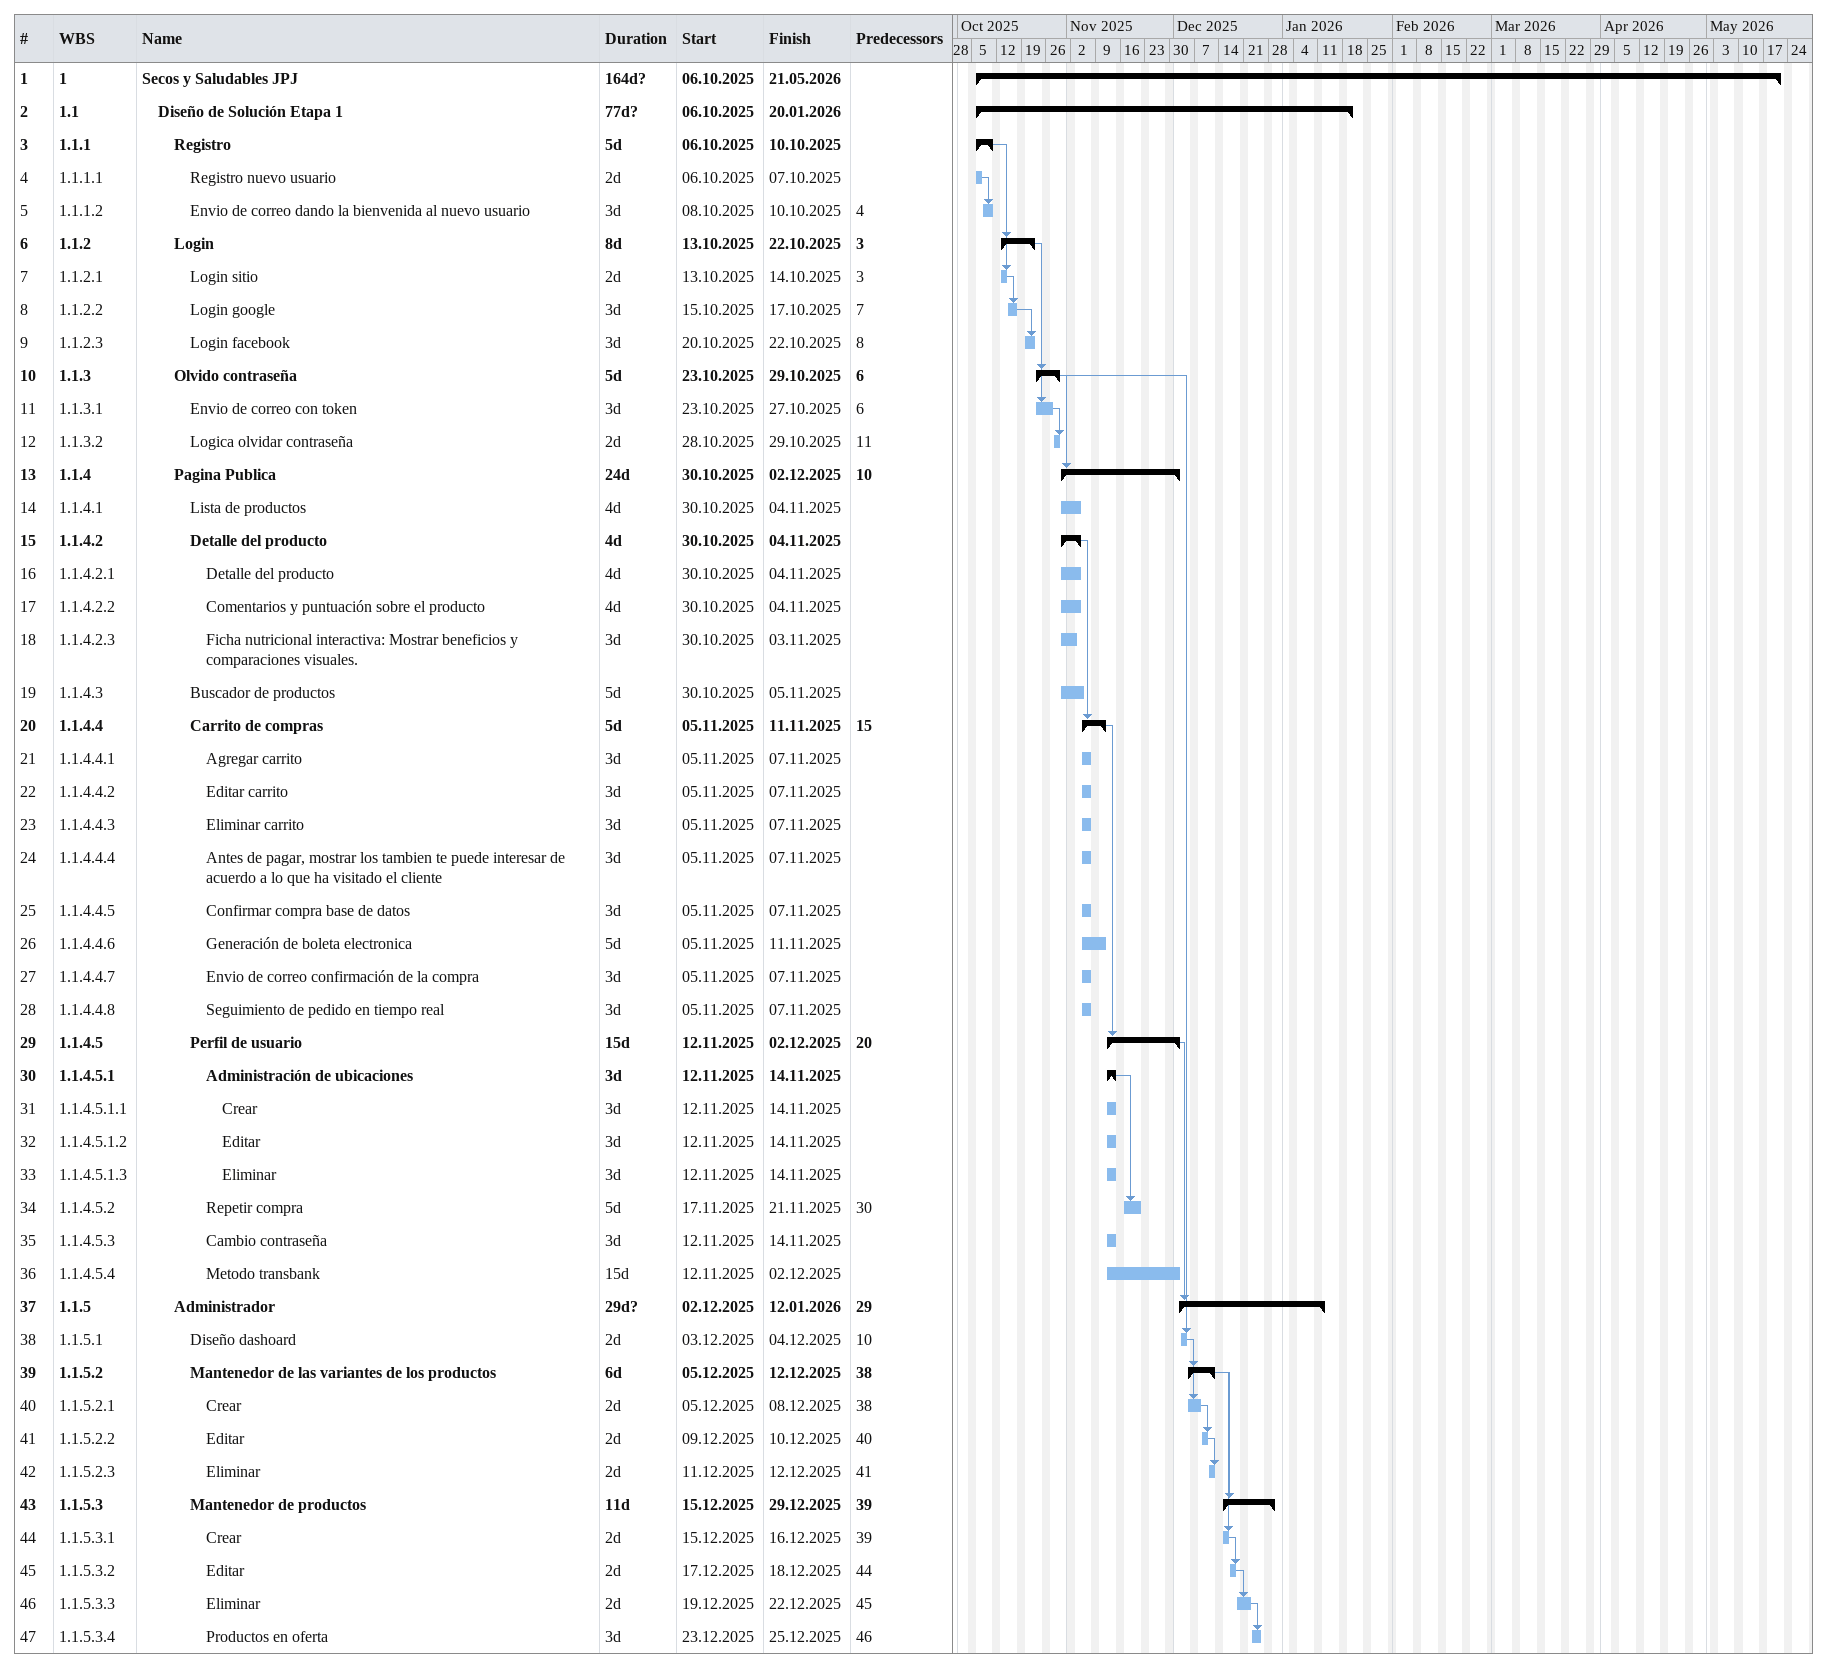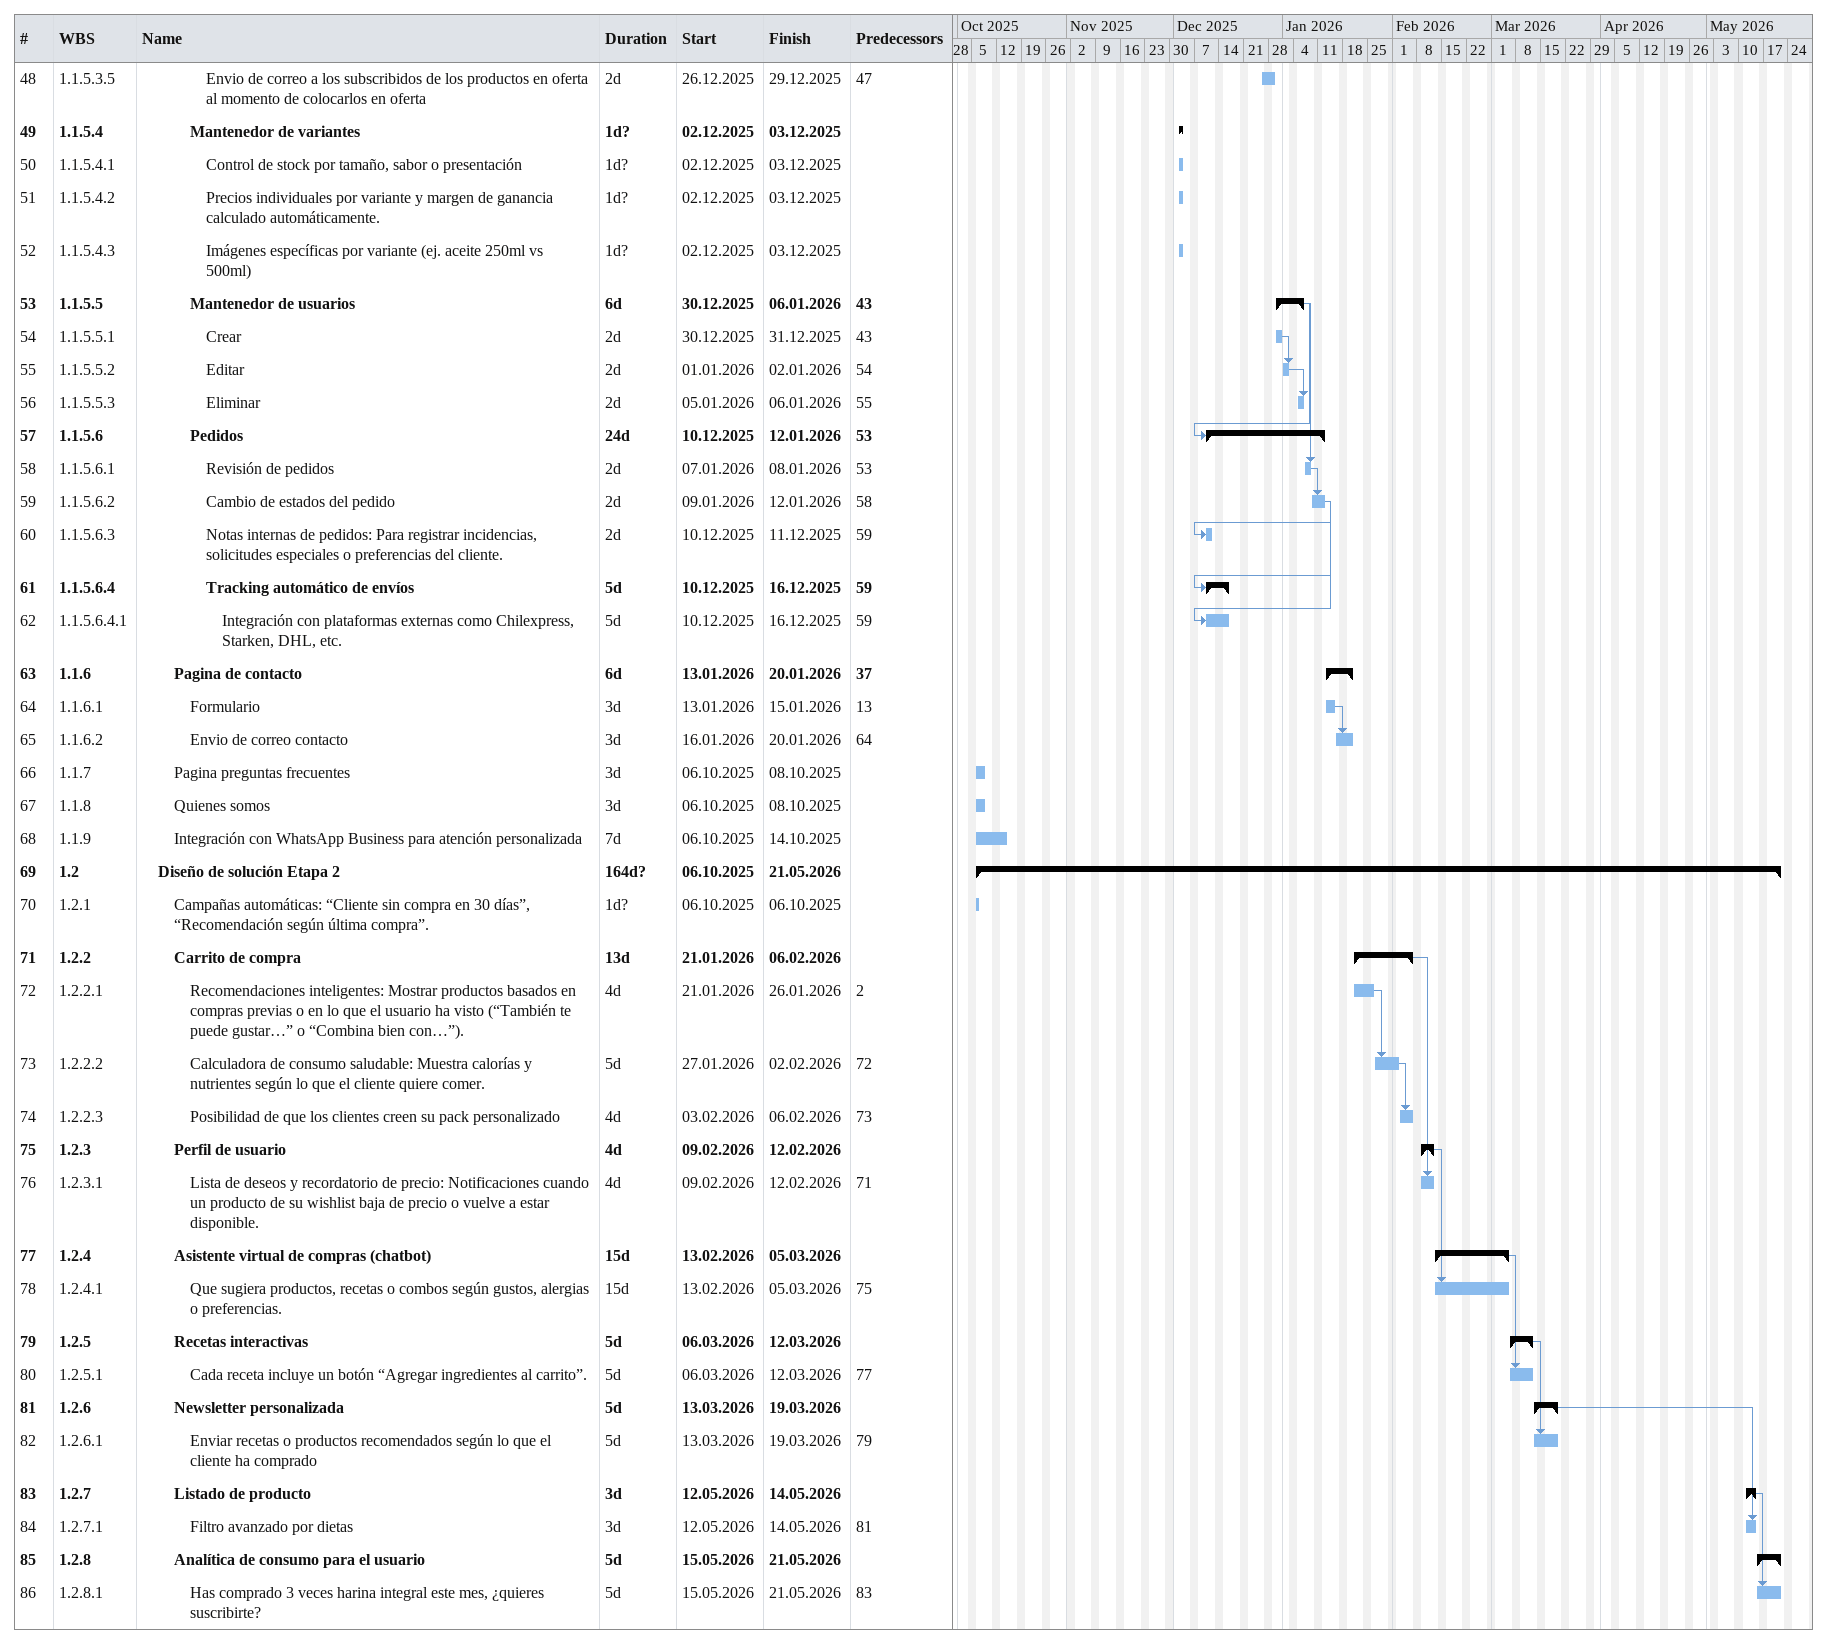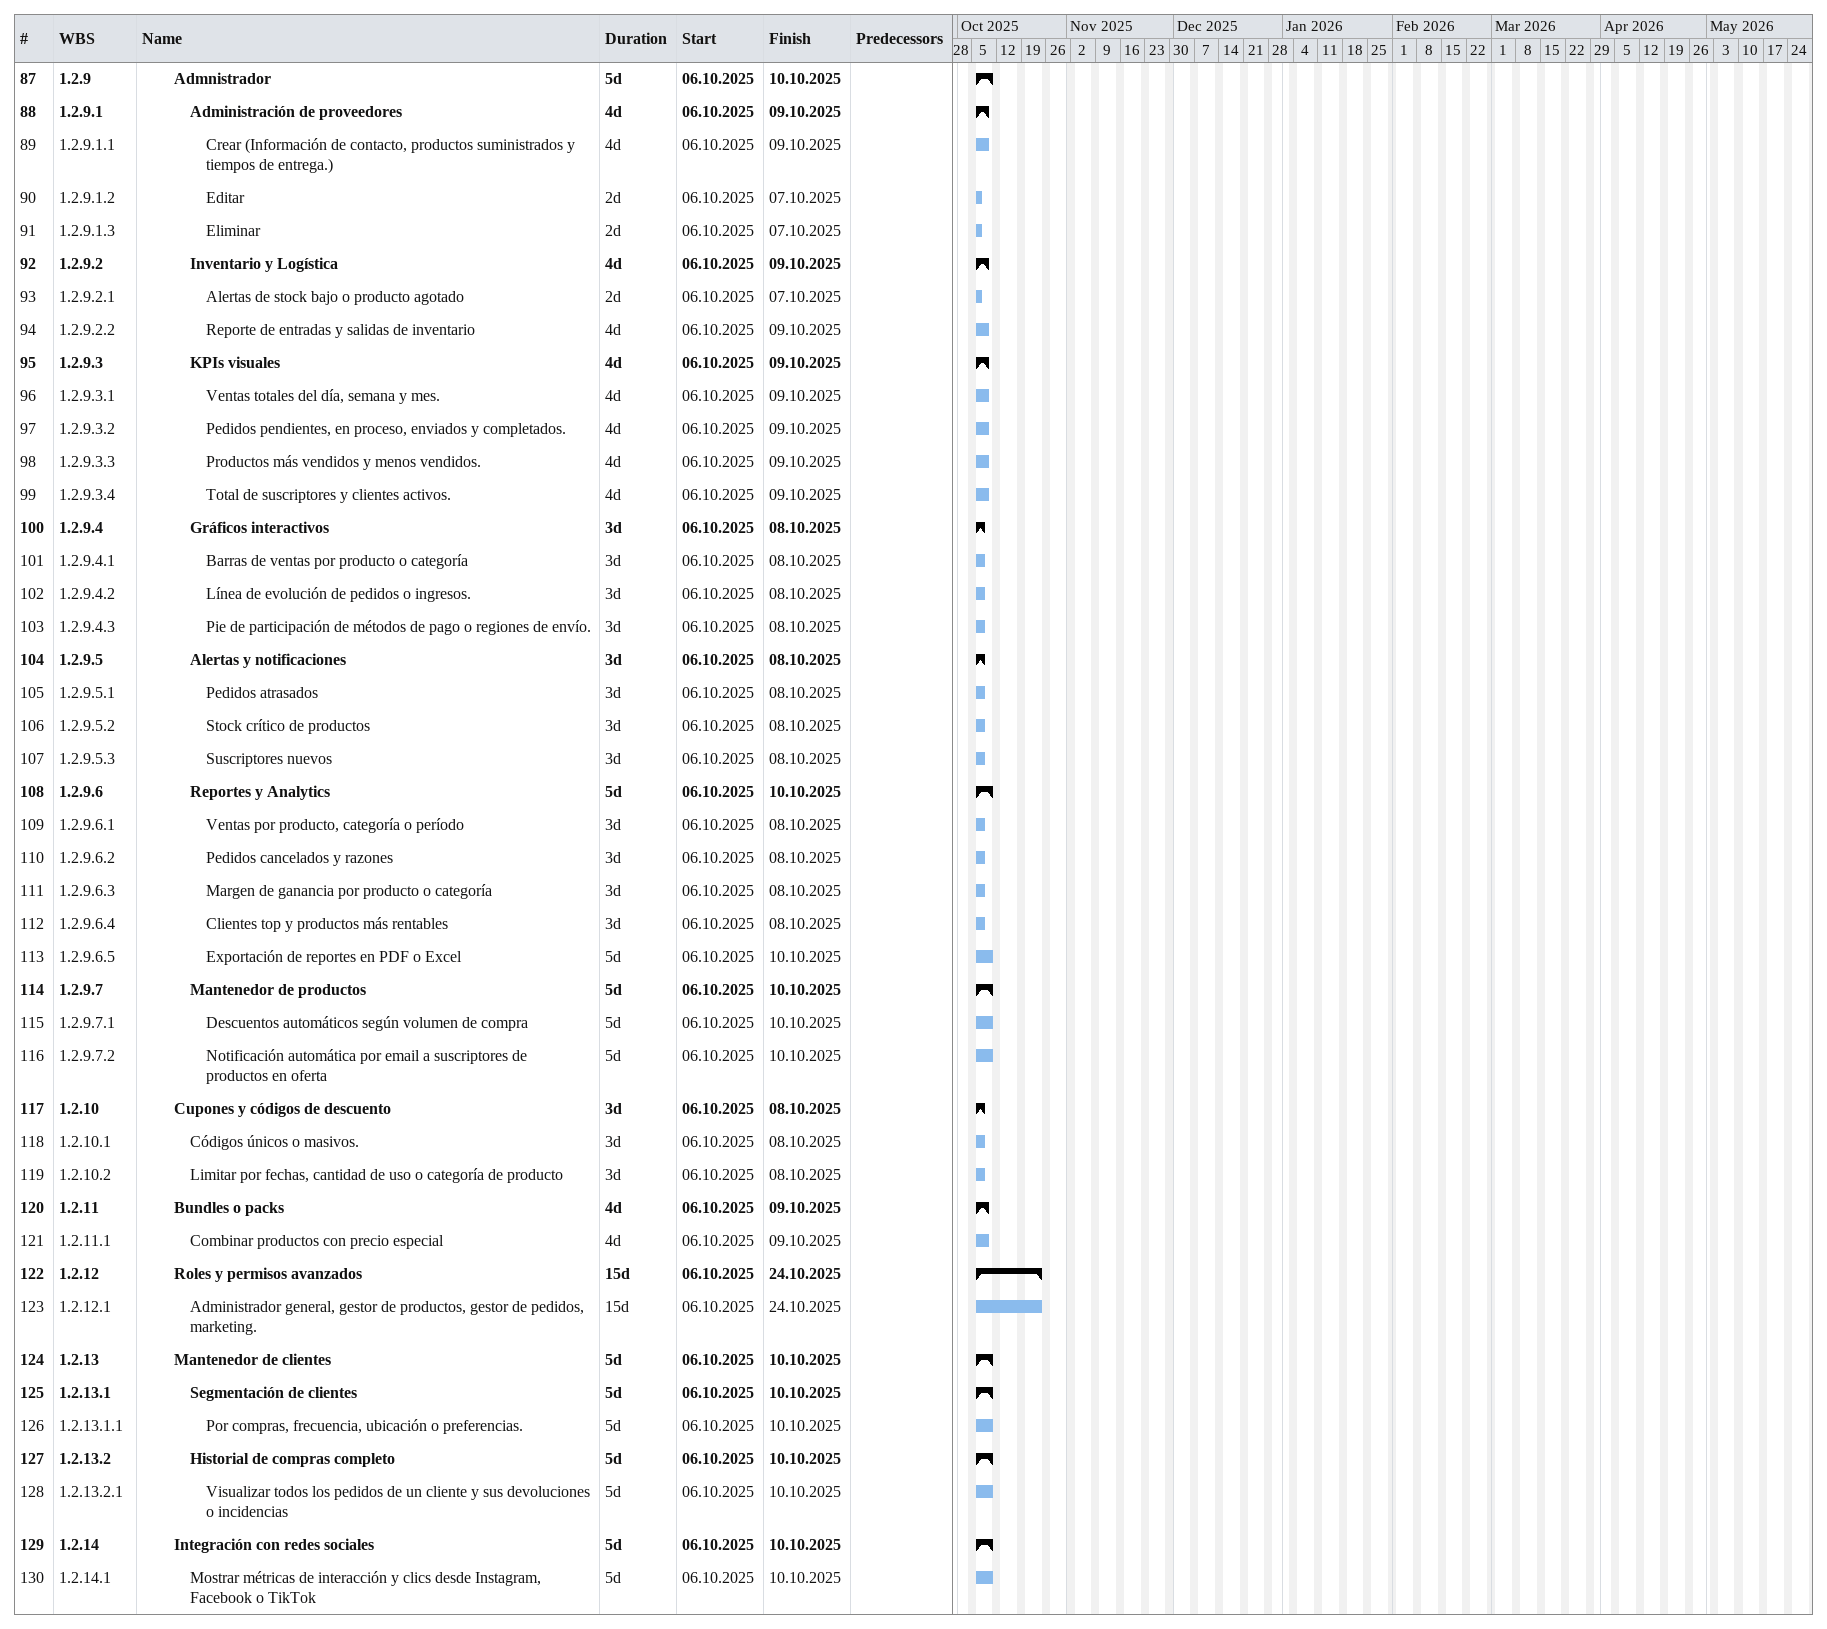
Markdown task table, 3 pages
| ID | WBS | Task | Duration | Start | Finish | Predecessors |
|---|---|---|---|---|---|---|
| 1 | 1 | **Secos y Saludables JPJ** | 164d? | 2025-10-06 | 2026-05-21 |  |
| 2 | 1.1 | **Diseño de Solución Etapa 1** | 77d? | 2025-10-06 | 2026-01-20 |  |
| 3 | 1.1.1 | **Registro** | 5d | 2025-10-06 | 2025-10-10 |  |
| 4 | 1.1.1.1 | Registro nuevo usuario | 2d | 2025-10-06 | 2025-10-07 |  |
| 5 | 1.1.1.2 | Envio de correo dando la bienvenida al nuevo usuario | 3d | 2025-10-08 | 2025-10-10 | 4 |
| 6 | 1.1.2 | **Login** | 8d | 2025-10-13 | 2025-10-22 | 3 |
| 7 | 1.1.2.1 | Login sitio | 2d | 2025-10-13 | 2025-10-14 | 3 |
| 8 | 1.1.2.2 | Login google | 3d | 2025-10-15 | 2025-10-17 | 7 |
| 9 | 1.1.2.3 | Login facebook | 3d | 2025-10-20 | 2025-10-22 | 8 |
| 10 | 1.1.3 | **Olvido contraseña** | 5d | 2025-10-23 | 2025-10-29 | 6 |
| 11 | 1.1.3.1 | Envio de correo con token | 3d | 2025-10-23 | 2025-10-27 | 6 |
| 12 | 1.1.3.2 | Logica olvidar contraseña | 2d | 2025-10-28 | 2025-10-29 | 11 |
| 13 | 1.1.4 | **Pagina Publica** | 24d | 2025-10-30 | 2025-12-02 | 10 |
| 14 | 1.1.4.1 | Lista de productos | 4d | 2025-10-30 | 2025-11-04 |  |
| 15 | 1.1.4.2 | **Detalle del producto** | 4d | 2025-10-30 | 2025-11-04 |  |
| 16 | 1.1.4.2.1 | Detalle del producto | 4d | 2025-10-30 | 2025-11-04 |  |
| 17 | 1.1.4.2.2 | Comentarios y puntuación sobre el producto | 4d | 2025-10-30 | 2025-11-04 |  |
| 18 | 1.1.4.2.3 | Ficha nutricional interactiva: Mostrar beneficios y comparaciones visuales. | 3d | 2025-10-30 | 2025-11-03 |  |
| 19 | 1.1.4.3 | Buscador de productos | 5d | 2025-10-30 | 2025-11-05 |  |
| 20 | 1.1.4.4 | **Carrito de compras** | 5d | 2025-11-05 | 2025-11-11 | 15 |
| 21 | 1.1.4.4.1 | Agregar carrito | 3d | 2025-11-05 | 2025-11-07 |  |
| 22 | 1.1.4.4.2 | Editar carrito | 3d | 2025-11-05 | 2025-11-07 |  |
| 23 | 1.1.4.4.3 | Eliminar carrito | 3d | 2025-11-05 | 2025-11-07 |  |
| 24 | 1.1.4.4.4 | Antes de pagar, mostrar los tambien te puede interesar de acuerdo a lo que ha visitado el cliente | 3d | 2025-11-05 | 2025-11-07 |  |
| 25 | 1.1.4.4.5 | Confirmar compra base de datos | 3d | 2025-11-05 | 2025-11-07 |  |
| 26 | 1.1.4.4.6 | Generación de boleta electronica | 5d | 2025-11-05 | 2025-11-11 |  |
| 27 | 1.1.4.4.7 | Envio de correo confirmación de la compra | 3d | 2025-11-05 | 2025-11-07 |  |
| 28 | 1.1.4.4.8 | Seguimiento de pedido en tiempo real | 3d | 2025-11-05 | 2025-11-07 |  |
| 29 | 1.1.4.5 | **Perfil de usuario** | 15d | 2025-11-12 | 2025-12-02 | 20 |
| 30 | 1.1.4.5.1 | **Administración de ubicaciones** | 3d | 2025-11-12 | 2025-11-14 |  |
| 31 | 1.1.4.5.1.1 | Crear | 3d | 2025-11-12 | 2025-11-14 |  |
| 32 | 1.1.4.5.1.2 | Editar | 3d | 2025-11-12 | 2025-11-14 |  |
| 33 | 1.1.4.5.1.3 | Eliminar | 3d | 2025-11-12 | 2025-11-14 |  |
| 34 | 1.1.4.5.2 | Repetir compra | 5d | 2025-11-17 | 2025-11-21 | 30 |
| 35 | 1.1.4.5.3 | Cambio contraseña | 3d | 2025-11-12 | 2025-11-14 |  |
| 36 | 1.1.4.5.4 | Metodo transbank | 15d | 2025-11-12 | 2025-12-02 |  |
| 37 | 1.1.5 | **Administrador** | 29d? | 2025-12-02 | 2026-01-12 | 29 |
| 38 | 1.1.5.1 | Diseño dashoard | 2d | 2025-12-03 | 2025-12-04 | 10 |
| 39 | 1.1.5.2 | **Mantenedor de las variantes de los productos** | 6d | 2025-12-05 | 2025-12-12 | 38 |
| 40 | 1.1.5.2.1 | Crear | 2d | 2025-12-05 | 2025-12-08 | 38 |
| 41 | 1.1.5.2.2 | Editar | 2d | 2025-12-09 | 2025-12-10 | 40 |
| 42 | 1.1.5.2.3 | Eliminar | 2d | 2025-12-11 | 2025-12-12 | 41 |
| 43 | 1.1.5.3 | **Mantenedor de productos** | 11d | 2025-12-15 | 2025-12-29 | 39 |
| 44 | 1.1.5.3.1 | Crear | 2d | 2025-12-15 | 2025-12-16 | 39 |
| 45 | 1.1.5.3.2 | Editar | 2d | 2025-12-17 | 2025-12-18 | 44 |
| 46 | 1.1.5.3.3 | Eliminar | 2d | 2025-12-19 | 2025-12-22 | 45 |
| 47 | 1.1.5.3.4 | Productos en oferta | 3d | 2025-12-23 | 2025-12-25 | 46 |
| 48 | 1.1.5.3.5 | Envio de correo a los subscribidos de los productos en oferta al momento de colocarlos en oferta | 2d | 2025-12-26 | 2025-12-29 | 47 |
| 49 | 1.1.5.4 | **Mantenedor de variantes** | 1d? | 2025-12-02 | 2025-12-03 |  |
| 50 | 1.1.5.4.1 | Control de stock por tamaño, sabor o presentación | 1d? | 2025-12-02 | 2025-12-03 |  |
| 51 | 1.1.5.4.2 | Precios individuales por variante y margen de ganancia calculado automáticamente. | 1d? | 2025-12-02 | 2025-12-03 |  |
| 52 | 1.1.5.4.3 | Imágenes específicas por variante (ej. aceite 250ml vs 500ml) | 1d? | 2025-12-02 | 2025-12-03 |  |
| 53 | 1.1.5.5 | **Mantenedor de usuarios** | 6d | 2025-12-30 | 2026-01-06 | 43 |
| 54 | 1.1.5.5.1 | Crear | 2d | 2025-12-30 | 2025-12-31 | 43 |
| 55 | 1.1.5.5.2 | Editar | 2d | 2026-01-01 | 2026-01-02 | 54 |
| 56 | 1.1.5.5.3 | Eliminar | 2d | 2026-01-05 | 2026-01-06 | 55 |
| 57 | 1.1.5.6 | **Pedidos** | 24d | 2025-12-10 | 2026-01-12 | 53 |
| 58 | 1.1.5.6.1 | Revisión de pedidos | 2d | 2026-01-07 | 2026-01-08 | 53 |
| 59 | 1.1.5.6.2 | Cambio de estados del pedido | 2d | 2026-01-09 | 2026-01-12 | 58 |
| 60 | 1.1.5.6.3 | Notas internas de pedidos: Para registrar incidencias, solicitudes especiales o preferencias del cliente. | 2d | 2025-12-10 | 2025-12-11 | 59 |
| 61 | 1.1.5.6.4 | **Tracking automático de envíos** | 5d | 2025-12-10 | 2025-12-16 | 59 |
| 62 | 1.1.5.6.4.1 | Integración con plataformas externas como Chilexpress, Starken, DHL, etc. | 5d | 2025-12-10 | 2025-12-16 | 59 |
| 63 | 1.1.6 | **Pagina de contacto** | 6d | 2026-01-13 | 2026-01-20 | 37 |
| 64 | 1.1.6.1 | Formulario | 3d | 2026-01-13 | 2026-01-15 | 13 |
| 65 | 1.1.6.2 | Envio de correo contacto | 3d | 2026-01-16 | 2026-01-20 | 64 |
| 66 | 1.1.7 | Pagina preguntas frecuentes | 3d | 2025-10-06 | 2025-10-08 |  |
| 67 | 1.1.8 | Quienes somos | 3d | 2025-10-06 | 2025-10-08 |  |
| 68 | 1.1.9 | Integración con WhatsApp Business para atención personalizada | 7d | 2025-10-06 | 2025-10-14 |  |
| 69 | 1.2 | **Diseño de solución Etapa 2** | 164d? | 2025-10-06 | 2026-05-21 |  |
| 70 | 1.2.1 | Campañas automáticas: “Cliente sin compra en 30 días”, “Recomendación según última compra”. | 1d? | 2025-10-06 | 2025-10-06 |  |
| 71 | 1.2.2 | **Carrito de compra** | 13d | 2026-01-21 | 2026-02-06 |  |
| 72 | 1.2.2.1 | Recomendaciones inteligentes: Mostrar productos basados en compras previas o en lo que el usuario ha visto (“También te puede gustar…” o “Combina bien con…”). | 4d | 2026-01-21 | 2026-01-26 | 2 |
| 73 | 1.2.2.2 | Calculadora de consumo saludable: Muestra calorías y nutrientes según lo que el cliente quiere comer. | 5d | 2026-01-27 | 2026-02-02 | 72 |
| 74 | 1.2.2.3 | Posibilidad de que los clientes creen su pack personalizado | 4d | 2026-02-03 | 2026-02-06 | 73 |
| 75 | 1.2.3 | **Perfil de usuario** | 4d | 2026-02-09 | 2026-02-12 |  |
| 76 | 1.2.3.1 | Lista de deseos y recordatorio de precio: Notificaciones cuando un producto de su wishlist baja de precio o vuelve a estar disponible. | 4d | 2026-02-09 | 2026-02-12 | 71 |
| 77 | 1.2.4 | **Asistente virtual de compras (chatbot)** | 15d | 2026-02-13 | 2026-03-05 |  |
| 78 | 1.2.4.1 | Que sugiera productos, recetas o combos según gustos, alergias o preferencias. | 15d | 2026-02-13 | 2026-03-05 | 75 |
| 79 | 1.2.5 | **Recetas interactivas** | 5d | 2026-03-06 | 2026-03-12 |  |
| 80 | 1.2.5.1 | Cada receta incluye un botón “Agregar ingredientes al carrito”. | 5d | 2026-03-06 | 2026-03-12 | 77 |
| 81 | 1.2.6 | **Newsletter personalizada** | 5d | 2026-03-13 | 2026-03-19 |  |
| 82 | 1.2.6.1 | Enviar recetas o productos recomendados según lo que el cliente ha comprado | 5d | 2026-03-13 | 2026-03-19 | 79 |
| 83 | 1.2.7 | **Listado de producto** | 3d | 2026-05-12 | 2026-05-14 |  |
| 84 | 1.2.7.1 | Filtro avanzado por dietas | 3d | 2026-05-12 | 2026-05-14 | 81 |
| 85 | 1.2.8 | **Analítica de consumo para el usuario** | 5d | 2026-05-15 | 2026-05-21 |  |
| 86 | 1.2.8.1 | Has comprado 3 veces harina integral este mes, ¿quieres suscribirte? | 5d | 2026-05-15 | 2026-05-21 | 83 |
| 87 | 1.2.9 | **Admnistrador** | 5d | 2025-10-06 | 2025-10-10 |  |
| 88 | 1.2.9.1 | **Administración de proveedores** | 4d | 2025-10-06 | 2025-10-09 |  |
| 89 | 1.2.9.1.1 | Crear (Información de contacto, productos suministrados y tiempos de entrega.) | 4d | 2025-10-06 | 2025-10-09 |  |
| 90 | 1.2.9.1.2 | Editar | 2d | 2025-10-06 | 2025-10-07 |  |
| 91 | 1.2.9.1.3 | Eliminar | 2d | 2025-10-06 | 2025-10-07 |  |
| 92 | 1.2.9.2 | **Inventario y Logística** | 4d | 2025-10-06 | 2025-10-09 |  |
| 93 | 1.2.9.2.1 | Alertas de stock bajo o producto agotado | 2d | 2025-10-06 | 2025-10-07 |  |
| 94 | 1.2.9.2.2 | Reporte de entradas y salidas de inventario | 4d | 2025-10-06 | 2025-10-09 |  |
| 95 | 1.2.9.3 | **KPIs visuales** | 4d | 2025-10-06 | 2025-10-09 |  |
| 96 | 1.2.9.3.1 | Ventas totales del día, semana y mes. | 4d | 2025-10-06 | 2025-10-09 |  |
| 97 | 1.2.9.3.2 | Pedidos pendientes, en proceso, enviados y completados. | 4d | 2025-10-06 | 2025-10-09 |  |
| 98 | 1.2.9.3.3 | Productos más vendidos y menos vendidos. | 4d | 2025-10-06 | 2025-10-09 |  |
| 99 | 1.2.9.3.4 | Total de suscriptores y clientes activos. | 4d | 2025-10-06 | 2025-10-09 |  |
| 100 | 1.2.9.4 | **Gráficos interactivos** | 3d | 2025-10-06 | 2025-10-08 |  |
| 101 | 1.2.9.4.1 | Barras de ventas por producto o categoría | 3d | 2025-10-06 | 2025-10-08 |  |
| 102 | 1.2.9.4.2 | Línea de evolución de pedidos o ingresos. | 3d | 2025-10-06 | 2025-10-08 |  |
| 103 | 1.2.9.4.3 | Pie de participación de métodos de pago o regiones de envío. | 3d | 2025-10-06 | 2025-10-08 |  |
| 104 | 1.2.9.5 | **Alertas y notificaciones** | 3d | 2025-10-06 | 2025-10-08 |  |
| 105 | 1.2.9.5.1 | Pedidos atrasados | 3d | 2025-10-06 | 2025-10-08 |  |
| 106 | 1.2.9.5.2 | Stock crítico de productos | 3d | 2025-10-06 | 2025-10-08 |  |
| 107 | 1.2.9.5.3 | Suscriptores nuevos | 3d | 2025-10-06 | 2025-10-08 |  |
| 108 | 1.2.9.6 | **Reportes y Analytics** | 5d | 2025-10-06 | 2025-10-10 |  |
| 109 | 1.2.9.6.1 | Ventas por producto, categoría o período | 3d | 2025-10-06 | 2025-10-08 |  |
| 110 | 1.2.9.6.2 | Pedidos cancelados y razones | 3d | 2025-10-06 | 2025-10-08 |  |
| 111 | 1.2.9.6.3 | Margen de ganancia por producto o categoría | 3d | 2025-10-06 | 2025-10-08 |  |
| 112 | 1.2.9.6.4 | Clientes top y productos más rentables | 3d | 2025-10-06 | 2025-10-08 |  |
| 113 | 1.2.9.6.5 | Exportación de reportes en PDF o Excel | 5d | 2025-10-06 | 2025-10-10 |  |
| 114 | 1.2.9.7 | **Mantenedor de productos** | 5d | 2025-10-06 | 2025-10-10 |  |
| 115 | 1.2.9.7.1 | Descuentos automáticos según volumen de compra | 5d | 2025-10-06 | 2025-10-10 |  |
| 116 | 1.2.9.7.2 | Notificación automática por email a suscriptores de productos en oferta | 5d | 2025-10-06 | 2025-10-10 |  |
| 117 | 1.2.10 | **Cupones y códigos de descuento** | 3d | 2025-10-06 | 2025-10-08 |  |
| 118 | 1.2.10.1 | Códigos únicos o masivos. | 3d | 2025-10-06 | 2025-10-08 |  |
| 119 | 1.2.10.2 | Limitar por fechas, cantidad de uso o categoría de producto | 3d | 2025-10-06 | 2025-10-08 |  |
| 120 | 1.2.11 | **Bundles o packs** | 4d | 2025-10-06 | 2025-10-09 |  |
| 121 | 1.2.11.1 | Combinar productos con precio especial | 4d | 2025-10-06 | 2025-10-09 |  |
| 122 | 1.2.12 | **Roles y permisos avanzados** | 15d | 2025-10-06 | 2025-10-24 |  |
| 123 | 1.2.12.1 | Administrador general, gestor de productos, gestor de pedidos, marketing. | 15d | 2025-10-06 | 2025-10-24 |  |
| 124 | 1.2.13 | **Mantenedor de clientes** | 5d | 2025-10-06 | 2025-10-10 |  |
| 125 | 1.2.13.1 | **Segmentación de clientes** | 5d | 2025-10-06 | 2025-10-10 |  |
| 126 | 1.2.13.1.1 | Por compras, frecuencia, ubicación o preferencias. | 5d | 2025-10-06 | 2025-10-10 |  |
| 127 | 1.2.13.2 | **Historial de compras completo** | 5d | 2025-10-06 | 2025-10-10 |  |
| 128 | 1.2.13.2.1 | Visualizar todos los pedidos de un cliente y sus devoluciones o incidencias | 5d | 2025-10-06 | 2025-10-10 |  |
| 129 | 1.2.14 | **Integración con redes sociales** | 5d | 2025-10-06 | 2025-10-10 |  |
| 130 | 1.2.14.1 | Mostrar métricas de interacción y clics desde Instagram, Facebook o TikTok | 5d | 2025-10-06 | 2025-10-10 |  |
